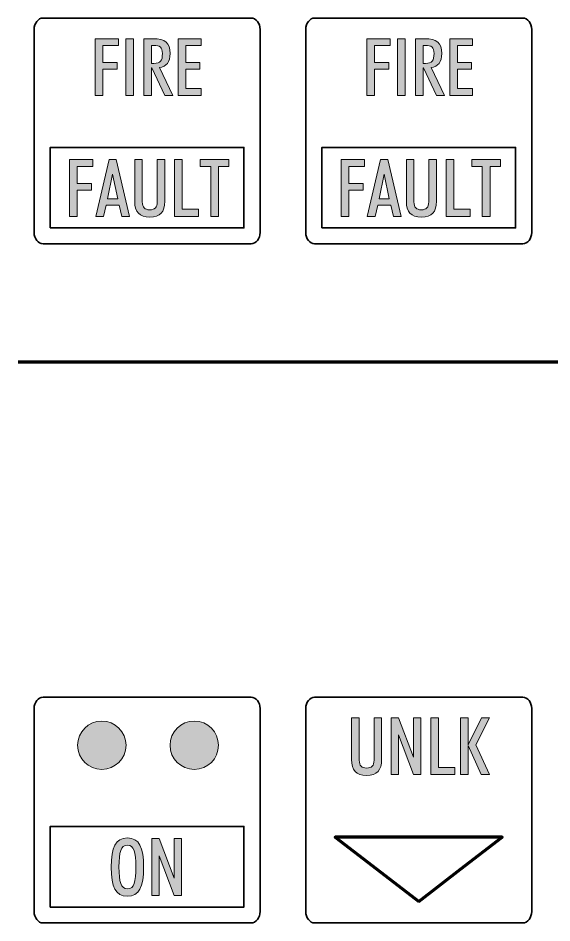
# Model space of a CAD drawing. Header units: millimetres. Extents: x 4 to 202, y 10 to 290.
# Drawn here: x 4.1 to 37.2, y 177.6 to 233.7 of the extents above; entities that cross this region are included whole.
import ezdxf

# ---------------------------------------------------------------- set-up
doc = ezdxf.new("R2010")
doc.units = ezdxf.units.MM
doc.header["$MEASUREMENT"] = 0
doc.layers.add('Layer 1', color=7, linetype='Continuous', lineweight=0)

# ---------------------------------------------------------------- blocks, each defined once
blk = doc.blocks.new('Block_20')
at = {"layer": 'Layer 1', "true_color": 0x1d1e1b, "transparency": 33554687}
h = blk.add_hatch(color=250, dxfattribs=at)
h.dxf.hatch_style = 2
edge = h.paths.add_edge_path()
edge.add_spline(control_points=[(8.873, 232.424), (8.873, 232.424), (10.316, 232.424), (10.316, 232.424), (10.316, 232.424), (10.316, 231.999), (10.316, 231.999), (10.316, 231.999), (9.347, 231.999), (9.347, 231.999), (9.347, 231.999), (9.347, 230.946), (9.347, 230.946), (9.347, 230.946), (10.237, 230.946), (10.237, 230.946), (10.237, 230.946), (10.237, 230.526), (10.237, 230.526), (10.237, 230.526), (9.347, 230.526), (9.347, 230.526), (9.347, 230.526), (9.347, 228.9), (9.347, 228.9), (9.347, 228.9), (8.873, 228.9), (8.873, 228.9), (8.873, 228.9), (8.873, 232.424), (8.873, 232.424)], knot_values=[0, 0, 0, 0, 1, 1, 1, 2, 2, 2, 3, 3, 3, 4, 4, 4, 5, 5, 5, 6, 6, 6, 7, 7, 7, 8, 8, 8, 9, 9, 9, 10, 10, 10, 10], degree=3, periodic=0)
h = blk.add_hatch(color=250, dxfattribs=at)
h.dxf.hatch_style = 2
edge = h.paths.add_edge_path()
edge.add_spline(control_points=[(10.77, 232.424), (10.77, 232.424), (11.244, 232.424), (11.244, 232.424), (11.244, 232.424), (11.244, 228.9), (11.244, 228.9), (11.244, 228.9), (10.77, 228.9), (10.77, 228.9), (10.77, 228.9), (10.77, 232.424), (10.77, 232.424)], knot_values=[0, 0, 0, 0, 1, 1, 1, 2, 2, 2, 3, 3, 3, 4, 4, 4, 4], degree=3, periodic=0)
h = blk.add_hatch(color=250, dxfattribs=at)
h.dxf.hatch_style = 2
edge = h.paths.add_edge_path()
edge.add_spline(control_points=[(12.503, 230.892), (12.914, 230.892), (13.032, 231.075), (13.032, 231.505), (13.032, 231.905), (12.884, 232.009), (12.489, 232.009), (12.489, 232.009), (12.355, 232.009), (12.355, 232.009), (12.355, 232.009), (12.355, 230.892), (12.355, 230.892), (12.355, 230.892), (12.503, 230.892), (12.503, 230.892)], knot_values=[0, 0, 0, 0, 1, 1, 1, 2, 2, 2, 3, 3, 3, 4, 4, 4, 5, 5, 5, 5], degree=3, periodic=0)
edge = h.paths.add_edge_path()
edge.add_spline(control_points=[(12.355, 228.9), (12.355, 228.9), (11.881, 228.9), (11.881, 228.9), (11.881, 228.9), (11.881, 232.424), (11.881, 232.424), (11.881, 232.424), (12.454, 232.424), (12.454, 232.424), (13.19, 232.424), (13.511, 232.187), (13.511, 231.505), (13.511, 230.981), (13.289, 230.689), (12.849, 230.635), (12.849, 230.635), (13.684, 228.9), (13.684, 228.9), (13.684, 228.9), (13.175, 228.9), (13.175, 228.9), (13.175, 228.9), (12.37, 230.62), (12.37, 230.62), (12.37, 230.62), (12.355, 230.62), (12.355, 230.62), (12.355, 230.62), (12.355, 228.9), (12.355, 228.9)], knot_values=[0, 0, 0, 0, 1, 1, 1, 2, 2, 2, 3, 3, 3, 4, 4, 4, 5, 5, 5, 6, 6, 6, 7, 7, 7, 8, 8, 8, 9, 9, 9, 10, 10, 10, 10], degree=3, periodic=0)
h = blk.add_hatch(color=250, dxfattribs=at)
h.dxf.hatch_style = 2
edge = h.paths.add_edge_path()
edge.add_spline(control_points=[(14.014, 232.424), (14.014, 232.424), (15.423, 232.424), (15.423, 232.424), (15.423, 232.424), (15.423, 231.999), (15.423, 231.999), (15.423, 231.999), (14.489, 231.999), (14.489, 231.999), (14.489, 231.999), (14.489, 230.951), (14.489, 230.951), (14.489, 230.951), (15.344, 230.951), (15.344, 230.951), (15.344, 230.951), (15.344, 230.531), (15.344, 230.531), (15.344, 230.531), (14.489, 230.531), (14.489, 230.531), (14.489, 230.531), (14.489, 229.34), (14.489, 229.34), (14.489, 229.34), (15.423, 229.34), (15.423, 229.34), (15.423, 229.34), (15.423, 228.9), (15.423, 228.9), (15.423, 228.9), (14.014, 228.9), (14.014, 228.9), (14.014, 228.9), (14.014, 232.424), (14.014, 232.424)], knot_values=[0, 0, 0, 0, 1, 1, 1, 2, 2, 2, 3, 3, 3, 4, 4, 4, 5, 5, 5, 6, 6, 6, 7, 7, 7, 8, 8, 8, 9, 9, 9, 10, 10, 10, 11, 11, 11, 12, 12, 12, 12], degree=3, periodic=0)
at = {"layer": 'Layer 1'}
for points, knots in [([(8.873, 232.424), (8.873, 232.424), (10.316, 232.424), (10.316, 232.424), (10.316, 232.424), (10.316, 231.999), (10.316, 231.999), (10.316, 231.999), (9.347, 231.999), (9.347, 231.999), (9.347, 231.999), (9.347, 230.946), (9.347, 230.946), (9.347, 230.946), (10.237, 230.946), (10.237, 230.946), (10.237, 230.946), (10.237, 230.526), (10.237, 230.526), (10.237, 230.526), (9.347, 230.526), (9.347, 230.526), (9.347, 230.526), (9.347, 228.9), (9.347, 228.9), (9.347, 228.9), (8.873, 228.9), (8.873, 228.9), (8.873, 228.9), (8.873, 232.424), (8.873, 232.424)], [0, 0, 0, 0, 1, 1, 1, 2, 2, 2, 3, 3, 3, 4, 4, 4, 5, 5, 5, 6, 6, 6, 7, 7, 7, 8, 8, 8, 9, 9, 9, 10, 10, 10, 10]), ([(10.77, 232.424), (10.77, 232.424), (11.244, 232.424), (11.244, 232.424), (11.244, 232.424), (11.244, 228.9), (11.244, 228.9), (11.244, 228.9), (10.77, 228.9), (10.77, 228.9), (10.77, 228.9), (10.77, 232.424), (10.77, 232.424)], [0, 0, 0, 0, 1, 1, 1, 2, 2, 2, 3, 3, 3, 4, 4, 4, 4]), ([(12.355, 228.9), (12.355, 228.9), (11.881, 228.9), (11.881, 228.9), (11.881, 228.9), (11.881, 232.424), (11.881, 232.424), (11.881, 232.424), (12.454, 232.424), (12.454, 232.424), (13.19, 232.424), (13.511, 232.187), (13.511, 231.505), (13.511, 230.981), (13.289, 230.689), (12.849, 230.635), (12.849, 230.635), (13.684, 228.9), (13.684, 228.9), (13.684, 228.9), (13.175, 228.9), (13.175, 228.9), (13.175, 228.9), (12.37, 230.62), (12.37, 230.62), (12.37, 230.62), (12.355, 230.62), (12.355, 230.62), (12.355, 230.62), (12.355, 228.9), (12.355, 228.9)], [0, 0, 0, 0, 1, 1, 1, 2, 2, 2, 3, 3, 3, 4, 4, 4, 5, 5, 5, 6, 6, 6, 7, 7, 7, 8, 8, 8, 9, 9, 9, 10, 10, 10, 10]), ([(14.014, 232.424), (14.014, 232.424), (15.423, 232.424), (15.423, 232.424), (15.423, 232.424), (15.423, 231.999), (15.423, 231.999), (15.423, 231.999), (14.489, 231.999), (14.489, 231.999), (14.489, 231.999), (14.489, 230.951), (14.489, 230.951), (14.489, 230.951), (15.344, 230.951), (15.344, 230.951), (15.344, 230.951), (15.344, 230.531), (15.344, 230.531), (15.344, 230.531), (14.489, 230.531), (14.489, 230.531), (14.489, 230.531), (14.489, 229.34), (14.489, 229.34), (14.489, 229.34), (15.423, 229.34), (15.423, 229.34), (15.423, 229.34), (15.423, 228.9), (15.423, 228.9), (15.423, 228.9), (14.014, 228.9), (14.014, 228.9), (14.014, 228.9), (14.014, 232.424), (14.014, 232.424)], [0, 0, 0, 0, 1, 1, 1, 2, 2, 2, 3, 3, 3, 4, 4, 4, 5, 5, 5, 6, 6, 6, 7, 7, 7, 8, 8, 8, 9, 9, 9, 10, 10, 10, 11, 11, 11, 12, 12, 12, 12]), ([(12.503, 230.892), (12.914, 230.892), (13.032, 231.075), (13.032, 231.505), (13.032, 231.905), (12.884, 232.009), (12.489, 232.009), (12.489, 232.009), (12.355, 232.009), (12.355, 232.009), (12.355, 232.009), (12.355, 230.892), (12.355, 230.892), (12.355, 230.892), (12.503, 230.892), (12.503, 230.892)], [0, 0, 0, 0, 1, 1, 1, 2, 2, 2, 3, 3, 3, 4, 4, 4, 5, 5, 5, 5])]:
    blk.add_open_spline(points, degree=3, knots=knots, dxfattribs=at)
blk = doc.blocks.new('Block_21')
at = {"layer": 'Layer 1', "true_color": 0x1d1e1b, "transparency": 33554687}
h = blk.add_hatch(color=250, dxfattribs=at)
h.dxf.hatch_style = 2
edge = h.paths.add_edge_path()
edge.add_spline(control_points=[(7.278, 224.93), (7.278, 224.93), (8.721, 224.93), (8.721, 224.93), (8.721, 224.93), (8.721, 224.505), (8.721, 224.505), (8.721, 224.505), (7.752, 224.505), (7.752, 224.505), (7.752, 224.505), (7.752, 223.452), (7.752, 223.452), (7.752, 223.452), (8.642, 223.452), (8.642, 223.452), (8.642, 223.452), (8.642, 223.032), (8.642, 223.032), (8.642, 223.032), (7.752, 223.032), (7.752, 223.032), (7.752, 223.032), (7.752, 221.406), (7.752, 221.406), (7.752, 221.406), (7.278, 221.406), (7.278, 221.406), (7.278, 221.406), (7.278, 224.93), (7.278, 224.93)], knot_values=[0, 0, 0, 0, 1, 1, 1, 2, 2, 2, 3, 3, 3, 4, 4, 4, 5, 5, 5, 6, 6, 6, 7, 7, 7, 8, 8, 8, 9, 9, 9, 10, 10, 10, 10], degree=3, periodic=0)
h = blk.add_hatch(color=250, dxfattribs=at)
h.dxf.hatch_style = 2
edge = h.paths.add_edge_path()
edge.add_spline(control_points=[(9.629, 222.494), (9.629, 222.494), (10.261, 222.494), (10.261, 222.494), (10.261, 222.494), (9.945, 224.021), (9.945, 224.021), (9.945, 224.021), (9.629, 222.494), (9.629, 222.494)], knot_values=[0, 0, 0, 0, 1, 1, 1, 2, 2, 2, 3, 3, 3, 3], degree=3, periodic=0)
edge = h.paths.add_edge_path()
edge.add_spline(control_points=[(9.723, 224.93), (9.723, 224.93), (10.168, 224.93), (10.168, 224.93), (10.168, 224.93), (10.993, 221.406), (10.993, 221.406), (10.993, 221.406), (10.513, 221.406), (10.513, 221.406), (10.513, 221.406), (10.345, 222.098), (10.345, 222.098), (10.345, 222.098), (9.54, 222.098), (9.54, 222.098), (9.54, 222.098), (9.377, 221.406), (9.377, 221.406), (9.377, 221.406), (8.898, 221.406), (8.898, 221.406), (8.898, 221.406), (9.723, 224.93), (9.723, 224.93)], knot_values=[0, 0, 0, 0, 1, 1, 1, 2, 2, 2, 3, 3, 3, 4, 4, 4, 5, 5, 5, 6, 6, 6, 7, 7, 7, 8, 8, 8, 8], degree=3, periodic=0)
h = blk.add_hatch(color=250, dxfattribs=at)
h.dxf.hatch_style = 2
edge = h.paths.add_edge_path()
edge.add_spline(control_points=[(11.318, 224.93), (11.318, 224.93), (11.787, 224.93), (11.787, 224.93), (11.787, 224.93), (11.787, 222.306), (11.787, 222.306), (11.787, 221.97), (11.935, 221.812), (12.247, 221.812), (12.558, 221.812), (12.706, 221.97), (12.706, 222.306), (12.706, 222.306), (12.706, 224.93), (12.706, 224.93), (12.706, 224.93), (13.176, 224.93), (13.176, 224.93), (13.176, 224.93), (13.176, 222.345), (13.176, 222.345), (13.176, 221.668), (12.894, 221.362), (12.247, 221.362), (11.599, 221.362), (11.318, 221.668), (11.318, 222.345), (11.318, 222.345), (11.318, 224.93), (11.318, 224.93)], knot_values=[0, 0, 0, 0, 1, 1, 1, 2, 2, 2, 3, 3, 3, 4, 4, 4, 5, 5, 5, 6, 6, 6, 7, 7, 7, 8, 8, 8, 9, 9, 9, 10, 10, 10, 10], degree=3, periodic=0)
h = blk.add_hatch(color=250, dxfattribs=at)
h.dxf.hatch_style = 2
edge = h.paths.add_edge_path()
edge.add_spline(control_points=[(13.777, 224.93), (13.777, 224.93), (14.251, 224.93), (14.251, 224.93), (14.251, 224.93), (14.251, 221.846), (14.251, 221.846), (14.251, 221.846), (15.27, 221.846), (15.27, 221.846), (15.27, 221.846), (15.27, 221.406), (15.27, 221.406), (15.27, 221.406), (13.777, 221.406), (13.777, 221.406), (13.777, 221.406), (13.777, 224.93), (13.777, 224.93)], knot_values=[0, 0, 0, 0, 1, 1, 1, 2, 2, 2, 3, 3, 3, 4, 4, 4, 5, 5, 5, 6, 6, 6, 6], degree=3, periodic=0)
h = blk.add_hatch(color=250, dxfattribs=at)
h.dxf.hatch_style = 2
edge = h.paths.add_edge_path()
edge.add_spline(control_points=[(16.025, 224.49), (16.025, 224.49), (15.372, 224.49), (15.372, 224.49), (15.372, 224.49), (15.372, 224.93), (15.372, 224.93), (15.372, 224.93), (17.156, 224.93), (17.156, 224.93), (17.156, 224.93), (17.156, 224.49), (17.156, 224.49), (17.156, 224.49), (16.504, 224.49), (16.504, 224.49), (16.504, 224.49), (16.504, 221.406), (16.504, 221.406), (16.504, 221.406), (16.025, 221.406), (16.025, 221.406), (16.025, 221.406), (16.025, 224.49), (16.025, 224.49)], knot_values=[0, 0, 0, 0, 1, 1, 1, 2, 2, 2, 3, 3, 3, 4, 4, 4, 5, 5, 5, 6, 6, 6, 7, 7, 7, 8, 8, 8, 8], degree=3, periodic=0)
at = {"layer": 'Layer 1'}
for points, knots in [([(7.278, 224.93), (7.278, 224.93), (8.721, 224.93), (8.721, 224.93), (8.721, 224.93), (8.721, 224.505), (8.721, 224.505), (8.721, 224.505), (7.752, 224.505), (7.752, 224.505), (7.752, 224.505), (7.752, 223.452), (7.752, 223.452), (7.752, 223.452), (8.642, 223.452), (8.642, 223.452), (8.642, 223.452), (8.642, 223.032), (8.642, 223.032), (8.642, 223.032), (7.752, 223.032), (7.752, 223.032), (7.752, 223.032), (7.752, 221.406), (7.752, 221.406), (7.752, 221.406), (7.278, 221.406), (7.278, 221.406), (7.278, 221.406), (7.278, 224.93), (7.278, 224.93)], [0, 0, 0, 0, 1, 1, 1, 2, 2, 2, 3, 3, 3, 4, 4, 4, 5, 5, 5, 6, 6, 6, 7, 7, 7, 8, 8, 8, 9, 9, 9, 10, 10, 10, 10]), ([(9.723, 224.93), (9.723, 224.93), (10.168, 224.93), (10.168, 224.93), (10.168, 224.93), (10.993, 221.406), (10.993, 221.406), (10.993, 221.406), (10.513, 221.406), (10.513, 221.406), (10.513, 221.406), (10.345, 222.098), (10.345, 222.098), (10.345, 222.098), (9.54, 222.098), (9.54, 222.098), (9.54, 222.098), (9.377, 221.406), (9.377, 221.406), (9.377, 221.406), (8.898, 221.406), (8.898, 221.406), (8.898, 221.406), (9.723, 224.93), (9.723, 224.93)], [0, 0, 0, 0, 1, 1, 1, 2, 2, 2, 3, 3, 3, 4, 4, 4, 5, 5, 5, 6, 6, 6, 7, 7, 7, 8, 8, 8, 8]), ([(11.318, 224.93), (11.318, 224.93), (11.787, 224.93), (11.787, 224.93), (11.787, 224.93), (11.787, 222.306), (11.787, 222.306), (11.787, 221.97), (11.935, 221.812), (12.247, 221.812), (12.558, 221.812), (12.706, 221.97), (12.706, 222.306), (12.706, 222.306), (12.706, 224.93), (12.706, 224.93), (12.706, 224.93), (13.176, 224.93), (13.176, 224.93), (13.176, 224.93), (13.176, 222.345), (13.176, 222.345), (13.176, 221.668), (12.894, 221.362), (12.247, 221.362), (11.599, 221.362), (11.318, 221.668), (11.318, 222.345), (11.318, 222.345), (11.318, 224.93), (11.318, 224.93)], [0, 0, 0, 0, 1, 1, 1, 2, 2, 2, 3, 3, 3, 4, 4, 4, 5, 5, 5, 6, 6, 6, 7, 7, 7, 8, 8, 8, 9, 9, 9, 10, 10, 10, 10]), ([(13.777, 224.93), (13.777, 224.93), (14.251, 224.93), (14.251, 224.93), (14.251, 224.93), (14.251, 221.846), (14.251, 221.846), (14.251, 221.846), (15.27, 221.846), (15.27, 221.846), (15.27, 221.846), (15.27, 221.406), (15.27, 221.406), (15.27, 221.406), (13.777, 221.406), (13.777, 221.406), (13.777, 221.406), (13.777, 224.93), (13.777, 224.93)], [0, 0, 0, 0, 1, 1, 1, 2, 2, 2, 3, 3, 3, 4, 4, 4, 5, 5, 5, 6, 6, 6, 6]), ([(16.025, 224.49), (16.025, 224.49), (15.372, 224.49), (15.372, 224.49), (15.372, 224.49), (15.372, 224.93), (15.372, 224.93), (15.372, 224.93), (17.156, 224.93), (17.156, 224.93), (17.156, 224.93), (17.156, 224.49), (17.156, 224.49), (17.156, 224.49), (16.504, 224.49), (16.504, 224.49), (16.504, 224.49), (16.504, 221.406), (16.504, 221.406), (16.504, 221.406), (16.025, 221.406), (16.025, 221.406), (16.025, 221.406), (16.025, 224.49), (16.025, 224.49)], [0, 0, 0, 0, 1, 1, 1, 2, 2, 2, 3, 3, 3, 4, 4, 4, 5, 5, 5, 6, 6, 6, 7, 7, 7, 8, 8, 8, 8]), ([(9.629, 222.494), (9.629, 222.494), (10.261, 222.494), (10.261, 222.494), (10.261, 222.494), (9.945, 224.021), (9.945, 224.021), (9.945, 224.021), (9.629, 222.494), (9.629, 222.494)], [0, 0, 0, 0, 1, 1, 1, 2, 2, 2, 3, 3, 3, 3])]:
    blk.add_open_spline(points, degree=3, knots=knots, dxfattribs=at)
blk = doc.blocks.new('Block_22')
at = {"layer": 'Layer 1', "true_color": 0x1d1e1b, "transparency": 33554687}
h = blk.add_hatch(color=250, dxfattribs=at)
h.dxf.hatch_style = 2
edge = h.paths.add_edge_path()
edge.add_spline(control_points=[(25.704, 232.424), (25.704, 232.424), (27.147, 232.424), (27.147, 232.424), (27.147, 232.424), (27.147, 231.999), (27.147, 231.999), (27.147, 231.999), (26.179, 231.999), (26.179, 231.999), (26.179, 231.999), (26.179, 230.946), (26.179, 230.946), (26.179, 230.946), (27.068, 230.946), (27.068, 230.946), (27.068, 230.946), (27.068, 230.526), (27.068, 230.526), (27.068, 230.526), (26.179, 230.526), (26.179, 230.526), (26.179, 230.526), (26.179, 228.9), (26.179, 228.9), (26.179, 228.9), (25.704, 228.9), (25.704, 228.9), (25.704, 228.9), (25.704, 232.424), (25.704, 232.424)], knot_values=[0, 0, 0, 0, 1, 1, 1, 2, 2, 2, 3, 3, 3, 4, 4, 4, 5, 5, 5, 6, 6, 6, 7, 7, 7, 8, 8, 8, 9, 9, 9, 10, 10, 10, 10], degree=3, periodic=0)
h = blk.add_hatch(color=250, dxfattribs=at)
h.dxf.hatch_style = 2
edge = h.paths.add_edge_path()
edge.add_spline(control_points=[(27.601, 232.424), (27.601, 232.424), (28.075, 232.424), (28.075, 232.424), (28.075, 232.424), (28.075, 228.9), (28.075, 228.9), (28.075, 228.9), (27.601, 228.9), (27.601, 228.9), (27.601, 228.9), (27.601, 232.424), (27.601, 232.424)], knot_values=[0, 0, 0, 0, 1, 1, 1, 2, 2, 2, 3, 3, 3, 4, 4, 4, 4], degree=3, periodic=0)
h = blk.add_hatch(color=250, dxfattribs=at)
h.dxf.hatch_style = 2
edge = h.paths.add_edge_path()
edge.add_spline(control_points=[(29.335, 230.892), (29.745, 230.892), (29.863, 231.075), (29.863, 231.505), (29.863, 231.905), (29.715, 232.009), (29.32, 232.009), (29.32, 232.009), (29.186, 232.009), (29.186, 232.009), (29.186, 232.009), (29.186, 230.892), (29.186, 230.892), (29.186, 230.892), (29.335, 230.892), (29.335, 230.892)], knot_values=[0, 0, 0, 0, 1, 1, 1, 2, 2, 2, 3, 3, 3, 4, 4, 4, 5, 5, 5, 5], degree=3, periodic=0)
edge = h.paths.add_edge_path()
edge.add_spline(control_points=[(29.186, 228.9), (29.186, 228.9), (28.712, 228.9), (28.712, 228.9), (28.712, 228.9), (28.712, 232.424), (28.712, 232.424), (28.712, 232.424), (29.285, 232.424), (29.285, 232.424), (30.021, 232.424), (30.343, 232.187), (30.343, 231.505), (30.343, 230.981), (30.12, 230.689), (29.681, 230.635), (29.681, 230.635), (30.516, 228.9), (30.516, 228.9), (30.516, 228.9), (30.007, 228.9), (30.007, 228.9), (30.007, 228.9), (29.201, 230.62), (29.201, 230.62), (29.201, 230.62), (29.186, 230.62), (29.186, 230.62), (29.186, 230.62), (29.186, 228.9), (29.186, 228.9)], knot_values=[0, 0, 0, 0, 1, 1, 1, 2, 2, 2, 3, 3, 3, 4, 4, 4, 5, 5, 5, 6, 6, 6, 7, 7, 7, 8, 8, 8, 9, 9, 9, 10, 10, 10, 10], degree=3, periodic=0)
h = blk.add_hatch(color=250, dxfattribs=at)
h.dxf.hatch_style = 2
edge = h.paths.add_edge_path()
edge.add_spline(control_points=[(30.845, 232.424), (30.845, 232.424), (32.254, 232.424), (32.254, 232.424), (32.254, 232.424), (32.254, 231.999), (32.254, 231.999), (32.254, 231.999), (31.32, 231.999), (31.32, 231.999), (31.32, 231.999), (31.32, 230.951), (31.32, 230.951), (31.32, 230.951), (32.175, 230.951), (32.175, 230.951), (32.175, 230.951), (32.175, 230.531), (32.175, 230.531), (32.175, 230.531), (31.32, 230.531), (31.32, 230.531), (31.32, 230.531), (31.32, 229.34), (31.32, 229.34), (31.32, 229.34), (32.254, 229.34), (32.254, 229.34), (32.254, 229.34), (32.254, 228.9), (32.254, 228.9), (32.254, 228.9), (30.845, 228.9), (30.845, 228.9), (30.845, 228.9), (30.845, 232.424), (30.845, 232.424)], knot_values=[0, 0, 0, 0, 1, 1, 1, 2, 2, 2, 3, 3, 3, 4, 4, 4, 5, 5, 5, 6, 6, 6, 7, 7, 7, 8, 8, 8, 9, 9, 9, 10, 10, 10, 11, 11, 11, 12, 12, 12, 12], degree=3, periodic=0)
at = {"layer": 'Layer 1'}
for points, knots in [([(25.704, 232.424), (25.704, 232.424), (27.147, 232.424), (27.147, 232.424), (27.147, 232.424), (27.147, 231.999), (27.147, 231.999), (27.147, 231.999), (26.179, 231.999), (26.179, 231.999), (26.179, 231.999), (26.179, 230.946), (26.179, 230.946), (26.179, 230.946), (27.068, 230.946), (27.068, 230.946), (27.068, 230.946), (27.068, 230.526), (27.068, 230.526), (27.068, 230.526), (26.179, 230.526), (26.179, 230.526), (26.179, 230.526), (26.179, 228.9), (26.179, 228.9), (26.179, 228.9), (25.704, 228.9), (25.704, 228.9), (25.704, 228.9), (25.704, 232.424), (25.704, 232.424)], [0, 0, 0, 0, 1, 1, 1, 2, 2, 2, 3, 3, 3, 4, 4, 4, 5, 5, 5, 6, 6, 6, 7, 7, 7, 8, 8, 8, 9, 9, 9, 10, 10, 10, 10]), ([(27.601, 232.424), (27.601, 232.424), (28.075, 232.424), (28.075, 232.424), (28.075, 232.424), (28.075, 228.9), (28.075, 228.9), (28.075, 228.9), (27.601, 228.9), (27.601, 228.9), (27.601, 228.9), (27.601, 232.424), (27.601, 232.424)], [0, 0, 0, 0, 1, 1, 1, 2, 2, 2, 3, 3, 3, 4, 4, 4, 4]), ([(29.186, 228.9), (29.186, 228.9), (28.712, 228.9), (28.712, 228.9), (28.712, 228.9), (28.712, 232.424), (28.712, 232.424), (28.712, 232.424), (29.285, 232.424), (29.285, 232.424), (30.021, 232.424), (30.343, 232.187), (30.343, 231.505), (30.343, 230.981), (30.12, 230.689), (29.681, 230.635), (29.681, 230.635), (30.516, 228.9), (30.516, 228.9), (30.516, 228.9), (30.007, 228.9), (30.007, 228.9), (30.007, 228.9), (29.201, 230.62), (29.201, 230.62), (29.201, 230.62), (29.186, 230.62), (29.186, 230.62), (29.186, 230.62), (29.186, 228.9), (29.186, 228.9)], [0, 0, 0, 0, 1, 1, 1, 2, 2, 2, 3, 3, 3, 4, 4, 4, 5, 5, 5, 6, 6, 6, 7, 7, 7, 8, 8, 8, 9, 9, 9, 10, 10, 10, 10]), ([(30.845, 232.424), (30.845, 232.424), (32.254, 232.424), (32.254, 232.424), (32.254, 232.424), (32.254, 231.999), (32.254, 231.999), (32.254, 231.999), (31.32, 231.999), (31.32, 231.999), (31.32, 231.999), (31.32, 230.951), (31.32, 230.951), (31.32, 230.951), (32.175, 230.951), (32.175, 230.951), (32.175, 230.951), (32.175, 230.531), (32.175, 230.531), (32.175, 230.531), (31.32, 230.531), (31.32, 230.531), (31.32, 230.531), (31.32, 229.34), (31.32, 229.34), (31.32, 229.34), (32.254, 229.34), (32.254, 229.34), (32.254, 229.34), (32.254, 228.9), (32.254, 228.9), (32.254, 228.9), (30.845, 228.9), (30.845, 228.9), (30.845, 228.9), (30.845, 232.424), (30.845, 232.424)], [0, 0, 0, 0, 1, 1, 1, 2, 2, 2, 3, 3, 3, 4, 4, 4, 5, 5, 5, 6, 6, 6, 7, 7, 7, 8, 8, 8, 9, 9, 9, 10, 10, 10, 11, 11, 11, 12, 12, 12, 12]), ([(29.335, 230.892), (29.745, 230.892), (29.863, 231.075), (29.863, 231.505), (29.863, 231.905), (29.715, 232.009), (29.32, 232.009), (29.32, 232.009), (29.186, 232.009), (29.186, 232.009), (29.186, 232.009), (29.186, 230.892), (29.186, 230.892), (29.186, 230.892), (29.335, 230.892), (29.335, 230.892)], [0, 0, 0, 0, 1, 1, 1, 2, 2, 2, 3, 3, 3, 4, 4, 4, 5, 5, 5, 5])]:
    blk.add_open_spline(points, degree=3, knots=knots, dxfattribs=at)
blk = doc.blocks.new('Block_23')
at = {"layer": 'Layer 1', "true_color": 0x1d1e1b, "transparency": 33554687}
h = blk.add_hatch(color=250, dxfattribs=at)
h.dxf.hatch_style = 2
edge = h.paths.add_edge_path()
edge.add_spline(control_points=[(24.109, 224.93), (24.109, 224.93), (25.552, 224.93), (25.552, 224.93), (25.552, 224.93), (25.552, 224.505), (25.552, 224.505), (25.552, 224.505), (24.583, 224.505), (24.583, 224.505), (24.583, 224.505), (24.583, 223.452), (24.583, 223.452), (24.583, 223.452), (25.473, 223.452), (25.473, 223.452), (25.473, 223.452), (25.473, 223.032), (25.473, 223.032), (25.473, 223.032), (24.583, 223.032), (24.583, 223.032), (24.583, 223.032), (24.583, 221.406), (24.583, 221.406), (24.583, 221.406), (24.109, 221.406), (24.109, 221.406), (24.109, 221.406), (24.109, 224.93), (24.109, 224.93)], knot_values=[0, 0, 0, 0, 1, 1, 1, 2, 2, 2, 3, 3, 3, 4, 4, 4, 5, 5, 5, 6, 6, 6, 7, 7, 7, 8, 8, 8, 9, 9, 9, 10, 10, 10, 10], degree=3, periodic=0)
h = blk.add_hatch(color=250, dxfattribs=at)
h.dxf.hatch_style = 2
edge = h.paths.add_edge_path()
edge.add_spline(control_points=[(26.46, 222.494), (26.46, 222.494), (27.093, 222.494), (27.093, 222.494), (27.093, 222.494), (26.776, 224.021), (26.776, 224.021), (26.776, 224.021), (26.46, 222.494), (26.46, 222.494)], knot_values=[0, 0, 0, 0, 1, 1, 1, 2, 2, 2, 3, 3, 3, 3], degree=3, periodic=0)
edge = h.paths.add_edge_path()
edge.add_spline(control_points=[(26.554, 224.93), (26.554, 224.93), (26.999, 224.93), (26.999, 224.93), (26.999, 224.93), (27.824, 221.406), (27.824, 221.406), (27.824, 221.406), (27.345, 221.406), (27.345, 221.406), (27.345, 221.406), (27.177, 222.098), (27.177, 222.098), (27.177, 222.098), (26.371, 222.098), (26.371, 222.098), (26.371, 222.098), (26.208, 221.406), (26.208, 221.406), (26.208, 221.406), (25.729, 221.406), (25.729, 221.406), (25.729, 221.406), (26.554, 224.93), (26.554, 224.93)], knot_values=[0, 0, 0, 0, 1, 1, 1, 2, 2, 2, 3, 3, 3, 4, 4, 4, 5, 5, 5, 6, 6, 6, 7, 7, 7, 8, 8, 8, 8], degree=3, periodic=0)
h = blk.add_hatch(color=250, dxfattribs=at)
h.dxf.hatch_style = 2
edge = h.paths.add_edge_path()
edge.add_spline(control_points=[(28.149, 224.93), (28.149, 224.93), (28.618, 224.93), (28.618, 224.93), (28.618, 224.93), (28.618, 222.306), (28.618, 222.306), (28.618, 221.97), (28.767, 221.812), (29.078, 221.812), (29.389, 221.812), (29.537, 221.97), (29.537, 222.306), (29.537, 222.306), (29.537, 224.93), (29.537, 224.93), (29.537, 224.93), (30.007, 224.93), (30.007, 224.93), (30.007, 224.93), (30.007, 222.345), (30.007, 222.345), (30.007, 221.668), (29.725, 221.362), (29.078, 221.362), (28.43, 221.362), (28.149, 221.668), (28.149, 222.345), (28.149, 222.345), (28.149, 224.93), (28.149, 224.93)], knot_values=[0, 0, 0, 0, 1, 1, 1, 2, 2, 2, 3, 3, 3, 4, 4, 4, 5, 5, 5, 6, 6, 6, 7, 7, 7, 8, 8, 8, 9, 9, 9, 10, 10, 10, 10], degree=3, periodic=0)
h = blk.add_hatch(color=250, dxfattribs=at)
h.dxf.hatch_style = 2
edge = h.paths.add_edge_path()
edge.add_spline(control_points=[(30.608, 224.93), (30.608, 224.93), (31.083, 224.93), (31.083, 224.93), (31.083, 224.93), (31.083, 221.846), (31.083, 221.846), (31.083, 221.846), (32.101, 221.846), (32.101, 221.846), (32.101, 221.846), (32.101, 221.406), (32.101, 221.406), (32.101, 221.406), (30.608, 221.406), (30.608, 221.406), (30.608, 221.406), (30.608, 224.93), (30.608, 224.93)], knot_values=[0, 0, 0, 0, 1, 1, 1, 2, 2, 2, 3, 3, 3, 4, 4, 4, 5, 5, 5, 6, 6, 6, 6], degree=3, periodic=0)
h = blk.add_hatch(color=250, dxfattribs=at)
h.dxf.hatch_style = 2
edge = h.paths.add_edge_path()
edge.add_spline(control_points=[(32.856, 224.49), (32.856, 224.49), (32.204, 224.49), (32.204, 224.49), (32.204, 224.49), (32.204, 224.93), (32.204, 224.93), (32.204, 224.93), (33.987, 224.93), (33.987, 224.93), (33.987, 224.93), (33.987, 224.49), (33.987, 224.49), (33.987, 224.49), (33.335, 224.49), (33.335, 224.49), (33.335, 224.49), (33.335, 221.406), (33.335, 221.406), (33.335, 221.406), (32.856, 221.406), (32.856, 221.406), (32.856, 221.406), (32.856, 224.49), (32.856, 224.49)], knot_values=[0, 0, 0, 0, 1, 1, 1, 2, 2, 2, 3, 3, 3, 4, 4, 4, 5, 5, 5, 6, 6, 6, 7, 7, 7, 8, 8, 8, 8], degree=3, periodic=0)
at = {"layer": 'Layer 1'}
for points, knots in [([(24.109, 224.93), (24.109, 224.93), (25.552, 224.93), (25.552, 224.93), (25.552, 224.93), (25.552, 224.505), (25.552, 224.505), (25.552, 224.505), (24.583, 224.505), (24.583, 224.505), (24.583, 224.505), (24.583, 223.452), (24.583, 223.452), (24.583, 223.452), (25.473, 223.452), (25.473, 223.452), (25.473, 223.452), (25.473, 223.032), (25.473, 223.032), (25.473, 223.032), (24.583, 223.032), (24.583, 223.032), (24.583, 223.032), (24.583, 221.406), (24.583, 221.406), (24.583, 221.406), (24.109, 221.406), (24.109, 221.406), (24.109, 221.406), (24.109, 224.93), (24.109, 224.93)], [0, 0, 0, 0, 1, 1, 1, 2, 2, 2, 3, 3, 3, 4, 4, 4, 5, 5, 5, 6, 6, 6, 7, 7, 7, 8, 8, 8, 9, 9, 9, 10, 10, 10, 10]), ([(26.554, 224.93), (26.554, 224.93), (26.999, 224.93), (26.999, 224.93), (26.999, 224.93), (27.824, 221.406), (27.824, 221.406), (27.824, 221.406), (27.345, 221.406), (27.345, 221.406), (27.345, 221.406), (27.177, 222.098), (27.177, 222.098), (27.177, 222.098), (26.371, 222.098), (26.371, 222.098), (26.371, 222.098), (26.208, 221.406), (26.208, 221.406), (26.208, 221.406), (25.729, 221.406), (25.729, 221.406), (25.729, 221.406), (26.554, 224.93), (26.554, 224.93)], [0, 0, 0, 0, 1, 1, 1, 2, 2, 2, 3, 3, 3, 4, 4, 4, 5, 5, 5, 6, 6, 6, 7, 7, 7, 8, 8, 8, 8]), ([(28.149, 224.93), (28.149, 224.93), (28.618, 224.93), (28.618, 224.93), (28.618, 224.93), (28.618, 222.306), (28.618, 222.306), (28.618, 221.97), (28.767, 221.812), (29.078, 221.812), (29.389, 221.812), (29.537, 221.97), (29.537, 222.306), (29.537, 222.306), (29.537, 224.93), (29.537, 224.93), (29.537, 224.93), (30.007, 224.93), (30.007, 224.93), (30.007, 224.93), (30.007, 222.345), (30.007, 222.345), (30.007, 221.668), (29.725, 221.362), (29.078, 221.362), (28.43, 221.362), (28.149, 221.668), (28.149, 222.345), (28.149, 222.345), (28.149, 224.93), (28.149, 224.93)], [0, 0, 0, 0, 1, 1, 1, 2, 2, 2, 3, 3, 3, 4, 4, 4, 5, 5, 5, 6, 6, 6, 7, 7, 7, 8, 8, 8, 9, 9, 9, 10, 10, 10, 10]), ([(30.608, 224.93), (30.608, 224.93), (31.083, 224.93), (31.083, 224.93), (31.083, 224.93), (31.083, 221.846), (31.083, 221.846), (31.083, 221.846), (32.101, 221.846), (32.101, 221.846), (32.101, 221.846), (32.101, 221.406), (32.101, 221.406), (32.101, 221.406), (30.608, 221.406), (30.608, 221.406), (30.608, 221.406), (30.608, 224.93), (30.608, 224.93)], [0, 0, 0, 0, 1, 1, 1, 2, 2, 2, 3, 3, 3, 4, 4, 4, 5, 5, 5, 6, 6, 6, 6]), ([(32.856, 224.49), (32.856, 224.49), (32.204, 224.49), (32.204, 224.49), (32.204, 224.49), (32.204, 224.93), (32.204, 224.93), (32.204, 224.93), (33.987, 224.93), (33.987, 224.93), (33.987, 224.93), (33.987, 224.49), (33.987, 224.49), (33.987, 224.49), (33.335, 224.49), (33.335, 224.49), (33.335, 224.49), (33.335, 221.406), (33.335, 221.406), (33.335, 221.406), (32.856, 221.406), (32.856, 221.406), (32.856, 221.406), (32.856, 224.49), (32.856, 224.49)], [0, 0, 0, 0, 1, 1, 1, 2, 2, 2, 3, 3, 3, 4, 4, 4, 5, 5, 5, 6, 6, 6, 7, 7, 7, 8, 8, 8, 8]), ([(26.46, 222.494), (26.46, 222.494), (27.093, 222.494), (27.093, 222.494), (27.093, 222.494), (26.776, 224.021), (26.776, 224.021), (26.776, 224.021), (26.46, 222.494), (26.46, 222.494)], [0, 0, 0, 0, 1, 1, 1, 2, 2, 2, 3, 3, 3, 3])]:
    blk.add_open_spline(points, degree=3, knots=knots, dxfattribs=at)
blk = doc.blocks.new('Block_28')
at = {"layer": 'Layer 1', "true_color": 0x1d1e1b, "transparency": 33554687}
h = blk.add_hatch(color=250, dxfattribs=at)
h.dxf.hatch_style = 2
edge = h.paths.add_edge_path()
edge.add_spline(control_points=[(10.869, 179.687), (11.289, 179.687), (11.383, 180.127), (11.383, 181.051), (11.383, 181.975), (11.274, 182.41), (10.864, 182.41), (10.454, 182.41), (10.34, 181.975), (10.34, 181.051), (10.34, 180.122), (10.464, 179.687), (10.869, 179.687)], knot_values=[0, 0, 0, 0, 1, 1, 1, 2, 2, 2, 3, 3, 3, 4, 4, 4, 4], degree=3, periodic=0)
edge = h.paths.add_edge_path()
edge.add_spline(control_points=[(10.864, 182.85), (11.605, 182.85), (11.862, 182.277), (11.862, 181.041), (11.862, 179.811), (11.605, 179.237), (10.864, 179.237), (10.123, 179.237), (9.861, 179.806), (9.861, 181.041), (9.861, 182.277), (10.123, 182.85), (10.864, 182.85)], knot_values=[0, 0, 0, 0, 1, 1, 1, 2, 2, 2, 3, 3, 3, 4, 4, 4, 4], degree=3, periodic=0)
h = blk.add_hatch(color=250, dxfattribs=at)
h.dxf.hatch_style = 2
edge = h.paths.add_edge_path()
edge.add_spline(control_points=[(12.385, 182.805), (12.385, 182.805), (12.824, 182.805), (12.824, 182.805), (12.824, 182.805), (13.758, 180.359), (13.758, 180.359), (13.758, 180.359), (13.758, 182.805), (13.758, 182.805), (13.758, 182.805), (14.208, 182.805), (14.208, 182.805), (14.208, 182.805), (14.208, 179.282), (14.208, 179.282), (14.208, 179.282), (13.763, 179.282), (13.763, 179.282), (13.763, 179.282), (12.834, 181.748), (12.834, 181.748), (12.834, 181.748), (12.834, 179.282), (12.834, 179.282), (12.834, 179.282), (12.385, 179.282), (12.385, 179.282), (12.385, 179.282), (12.385, 182.805), (12.385, 182.805)], knot_values=[0, 0, 0, 0, 1, 1, 1, 2, 2, 2, 3, 3, 3, 4, 4, 4, 5, 5, 5, 6, 6, 6, 7, 7, 7, 8, 8, 8, 9, 9, 9, 10, 10, 10, 10], degree=3, periodic=0)
at = {"layer": 'Layer 1'}
for points, knots in [([(10.864, 182.85), (11.605, 182.85), (11.862, 182.277), (11.862, 181.041), (11.862, 179.811), (11.605, 179.237), (10.864, 179.237), (10.123, 179.237), (9.861, 179.806), (9.861, 181.041), (9.861, 182.277), (10.123, 182.85), (10.864, 182.85)], [0, 0, 0, 0, 1, 1, 1, 2, 2, 2, 3, 3, 3, 4, 4, 4, 4]), ([(10.869, 179.687), (11.289, 179.687), (11.383, 180.127), (11.383, 181.051), (11.383, 181.975), (11.274, 182.41), (10.864, 182.41), (10.454, 182.41), (10.34, 181.975), (10.34, 181.051), (10.34, 180.122), (10.464, 179.687), (10.869, 179.687)], [0, 0, 0, 0, 1, 1, 1, 2, 2, 2, 3, 3, 3, 4, 4, 4, 4]), ([(12.385, 182.805), (12.385, 182.805), (12.824, 182.805), (12.824, 182.805), (12.824, 182.805), (13.758, 180.359), (13.758, 180.359), (13.758, 180.359), (13.758, 182.805), (13.758, 182.805), (13.758, 182.805), (14.208, 182.805), (14.208, 182.805), (14.208, 182.805), (14.208, 179.282), (14.208, 179.282), (14.208, 179.282), (13.763, 179.282), (13.763, 179.282), (13.763, 179.282), (12.834, 181.748), (12.834, 181.748), (12.834, 181.748), (12.834, 179.282), (12.834, 179.282), (12.834, 179.282), (12.385, 179.282), (12.385, 179.282), (12.385, 179.282), (12.385, 182.805), (12.385, 182.805)], [0, 0, 0, 0, 1, 1, 1, 2, 2, 2, 3, 3, 3, 4, 4, 4, 5, 5, 5, 6, 6, 6, 7, 7, 7, 8, 8, 8, 9, 9, 9, 10, 10, 10, 10])]:
    blk.add_open_spline(points, degree=3, knots=knots, dxfattribs=at)
blk = doc.blocks.new('Block_29')
at = {"layer": 'Layer 1', "true_color": 0x1d1e1b, "transparency": 33554687}
h = blk.add_hatch(color=250, dxfattribs=at)
h.dxf.hatch_style = 2
edge = h.paths.add_edge_path()
edge.add_spline(control_points=[(24.759, 190.299), (24.759, 190.299), (25.228, 190.299), (25.228, 190.299), (25.228, 190.299), (25.228, 187.675), (25.228, 187.675), (25.228, 187.339), (25.376, 187.181), (25.687, 187.181), (25.999, 187.181), (26.147, 187.339), (26.147, 187.675), (26.147, 187.675), (26.147, 190.299), (26.147, 190.299), (26.147, 190.299), (26.616, 190.299), (26.616, 190.299), (26.616, 190.299), (26.616, 187.715), (26.616, 187.715), (26.616, 187.038), (26.335, 186.731), (25.687, 186.731), (25.04, 186.731), (24.759, 187.038), (24.759, 187.715), (24.759, 187.715), (24.759, 190.299), (24.759, 190.299)], knot_values=[0, 0, 0, 0, 1, 1, 1, 2, 2, 2, 3, 3, 3, 4, 4, 4, 5, 5, 5, 6, 6, 6, 7, 7, 7, 8, 8, 8, 9, 9, 9, 10, 10, 10, 10], degree=3, periodic=0)
h = blk.add_hatch(color=250, dxfattribs=at)
h.dxf.hatch_style = 2
edge = h.paths.add_edge_path()
edge.add_spline(control_points=[(27.213, 190.299), (27.213, 190.299), (27.653, 190.299), (27.653, 190.299), (27.653, 190.299), (28.587, 187.853), (28.587, 187.853), (28.587, 187.853), (28.587, 190.299), (28.587, 190.299), (28.587, 190.299), (29.036, 190.299), (29.036, 190.299), (29.036, 190.299), (29.036, 186.776), (29.036, 186.776), (29.036, 186.776), (28.592, 186.776), (28.592, 186.776), (28.592, 186.776), (27.663, 189.242), (27.663, 189.242), (27.663, 189.242), (27.663, 186.776), (27.663, 186.776), (27.663, 186.776), (27.213, 186.776), (27.213, 186.776), (27.213, 186.776), (27.213, 190.299), (27.213, 190.299)], knot_values=[0, 0, 0, 0, 1, 1, 1, 2, 2, 2, 3, 3, 3, 4, 4, 4, 5, 5, 5, 6, 6, 6, 7, 7, 7, 8, 8, 8, 9, 9, 9, 10, 10, 10, 10], degree=3, periodic=0)
h = blk.add_hatch(color=250, dxfattribs=at)
h.dxf.hatch_style = 2
edge = h.paths.add_edge_path()
edge.add_spline(control_points=[(29.663, 190.299), (29.663, 190.299), (30.137, 190.299), (30.137, 190.299), (30.137, 190.299), (30.137, 187.216), (30.137, 187.216), (30.137, 187.216), (31.155, 187.216), (31.155, 187.216), (31.155, 187.216), (31.155, 186.776), (31.155, 186.776), (31.155, 186.776), (29.663, 186.776), (29.663, 186.776), (29.663, 186.776), (29.663, 190.299), (29.663, 190.299)], knot_values=[0, 0, 0, 0, 1, 1, 1, 2, 2, 2, 3, 3, 3, 4, 4, 4, 5, 5, 5, 6, 6, 6, 6], degree=3, periodic=0)
h = blk.add_hatch(color=250, dxfattribs=at)
h.dxf.hatch_style = 2
edge = h.paths.add_edge_path()
edge.add_spline(control_points=[(31.5, 190.299), (31.5, 190.299), (31.974, 190.299), (31.974, 190.299), (31.974, 190.299), (31.974, 188.629), (31.974, 188.629), (31.974, 188.629), (32.805, 190.299), (32.805, 190.299), (32.805, 190.299), (33.299, 190.299), (33.299, 190.299), (33.299, 190.299), (32.459, 188.624), (32.459, 188.624), (32.459, 188.624), (33.299, 186.776), (33.299, 186.776), (33.299, 186.776), (32.79, 186.776), (32.79, 186.776), (32.79, 186.776), (31.974, 188.585), (31.974, 188.585), (31.974, 188.585), (31.974, 186.776), (31.974, 186.776), (31.974, 186.776), (31.5, 186.776), (31.5, 186.776), (31.5, 186.776), (31.5, 190.299), (31.5, 190.299)], knot_values=[0, 0, 0, 0, 1, 1, 1, 2, 2, 2, 3, 3, 3, 4, 4, 4, 5, 5, 5, 6, 6, 6, 7, 7, 7, 8, 8, 8, 9, 9, 9, 10, 10, 10, 11, 11, 11, 11], degree=3, periodic=0)
at = {"layer": 'Layer 1'}
for points, knots in [([(24.759, 190.299), (24.759, 190.299), (25.228, 190.299), (25.228, 190.299), (25.228, 190.299), (25.228, 187.675), (25.228, 187.675), (25.228, 187.339), (25.376, 187.181), (25.687, 187.181), (25.999, 187.181), (26.147, 187.339), (26.147, 187.675), (26.147, 187.675), (26.147, 190.299), (26.147, 190.299), (26.147, 190.299), (26.616, 190.299), (26.616, 190.299), (26.616, 190.299), (26.616, 187.715), (26.616, 187.715), (26.616, 187.038), (26.335, 186.731), (25.687, 186.731), (25.04, 186.731), (24.759, 187.038), (24.759, 187.715), (24.759, 187.715), (24.759, 190.299), (24.759, 190.299)], [0, 0, 0, 0, 1, 1, 1, 2, 2, 2, 3, 3, 3, 4, 4, 4, 5, 5, 5, 6, 6, 6, 7, 7, 7, 8, 8, 8, 9, 9, 9, 10, 10, 10, 10]), ([(27.213, 190.299), (27.213, 190.299), (27.653, 190.299), (27.653, 190.299), (27.653, 190.299), (28.587, 187.853), (28.587, 187.853), (28.587, 187.853), (28.587, 190.299), (28.587, 190.299), (28.587, 190.299), (29.036, 190.299), (29.036, 190.299), (29.036, 190.299), (29.036, 186.776), (29.036, 186.776), (29.036, 186.776), (28.592, 186.776), (28.592, 186.776), (28.592, 186.776), (27.663, 189.242), (27.663, 189.242), (27.663, 189.242), (27.663, 186.776), (27.663, 186.776), (27.663, 186.776), (27.213, 186.776), (27.213, 186.776), (27.213, 186.776), (27.213, 190.299), (27.213, 190.299)], [0, 0, 0, 0, 1, 1, 1, 2, 2, 2, 3, 3, 3, 4, 4, 4, 5, 5, 5, 6, 6, 6, 7, 7, 7, 8, 8, 8, 9, 9, 9, 10, 10, 10, 10]), ([(29.663, 190.299), (29.663, 190.299), (30.137, 190.299), (30.137, 190.299), (30.137, 190.299), (30.137, 187.216), (30.137, 187.216), (30.137, 187.216), (31.155, 187.216), (31.155, 187.216), (31.155, 187.216), (31.155, 186.776), (31.155, 186.776), (31.155, 186.776), (29.663, 186.776), (29.663, 186.776), (29.663, 186.776), (29.663, 190.299), (29.663, 190.299)], [0, 0, 0, 0, 1, 1, 1, 2, 2, 2, 3, 3, 3, 4, 4, 4, 5, 5, 5, 6, 6, 6, 6]), ([(31.5, 190.299), (31.5, 190.299), (31.974, 190.299), (31.974, 190.299), (31.974, 190.299), (31.974, 188.629), (31.974, 188.629), (31.974, 188.629), (32.805, 190.299), (32.805, 190.299), (32.805, 190.299), (33.299, 190.299), (33.299, 190.299), (33.299, 190.299), (32.459, 188.624), (32.459, 188.624), (32.459, 188.624), (33.299, 186.776), (33.299, 186.776), (33.299, 186.776), (32.79, 186.776), (32.79, 186.776), (32.79, 186.776), (31.974, 188.585), (31.974, 188.585), (31.974, 188.585), (31.974, 186.776), (31.974, 186.776), (31.974, 186.776), (31.5, 186.776), (31.5, 186.776), (31.5, 186.776), (31.5, 190.299), (31.5, 190.299)], [0, 0, 0, 0, 1, 1, 1, 2, 2, 2, 3, 3, 3, 4, 4, 4, 5, 5, 5, 6, 6, 6, 7, 7, 7, 8, 8, 8, 9, 9, 9, 10, 10, 10, 11, 11, 11, 11])]:
    blk.add_open_spline(points, degree=3, knots=knots, dxfattribs=at)

msp = doc.modelspace()

# ---------------------------------------------------------------- hatches: boundary and pattern name
at = {"layer": 'Layer 1', "true_color": 0x1d1e1b, "transparency": 33554687}
h = msp.add_hatch(color=250, dxfattribs=at)
edge = h.paths.add_edge_path()
edge.add_spline(control_points=[(9.275, 190.098), (8.446, 190.098), (7.775, 189.426), (7.775, 188.598), (7.775, 187.769), (8.446, 187.098), (9.275, 187.098), (10.103, 187.098), (10.775, 187.769), (10.775, 188.598), (10.775, 189.426), (10.103, 190.098), (9.275, 190.098)], knot_values=[0, 0, 0, 0, 1, 1, 1, 2, 2, 2, 3, 3, 3, 4, 4, 4, 4], degree=3, periodic=0)
edge.add_line((9.275, 190.098), (9.275, 190.098))
h = msp.add_hatch(color=250, dxfattribs=at)
edge = h.paths.add_edge_path()
edge.add_spline(control_points=[(15.005, 190.098), (14.177, 190.098), (13.505, 189.426), (13.505, 188.598), (13.505, 187.769), (14.177, 187.098), (15.005, 187.098), (15.834, 187.098), (16.505, 187.769), (16.505, 188.598), (16.505, 189.426), (15.834, 190.098), (15.005, 190.098)], knot_values=[0, 0, 0, 0, 1, 1, 1, 2, 2, 2, 3, 3, 3, 4, 4, 4, 4], degree=3, periodic=0)
edge.add_line((15.005, 190.098), (15.005, 190.098))

# ---------------------------------------------------------------- linework, layer by layer
at = {"layer": 'Layer 1', "color": 250, "lineweight": 70, "true_color": 0x1d1d1b}
msp.add_line((4.089, 212.375), (200.434, 212.375), dxfattribs=at)
at = {"layer": 'Layer 1', "color": 250, "lineweight": 35, "true_color": 0x1d1e1b}
for points in [[(6.083, 220.687), (18.083, 220.687), (18.083, 225.687), (6.083, 225.687)], [(22.914, 220.687), (34.914, 220.687), (34.914, 225.687), (22.914, 225.687)], [(6.083, 178.562), (18.083, 178.562), (18.083, 183.562), (6.083, 183.562)]]:
    msp.add_lwpolyline(points, close=True, dxfattribs=at)
at = {"layer": 'Layer 1', "color": 250, "lineweight": 70, "true_color": 0x1d1e1b}
msp.add_lwpolyline([(28.914, 178.915), (31.502, 180.907), (34.089, 182.899), (23.74, 182.899), (26.327, 180.907)], close=True, dxfattribs=at)
at = {"layer": 'Layer 1', "color": 250, "lineweight": 35, "true_color": 0x1d1d1b}
for points in [[(5.633, 233.704), (5.633, 233.704), (18.533, 233.704), (18.533, 233.704), (18.836, 233.704), (19.083, 233.389), (19.083, 233.004), (19.083, 233.004), (19.083, 220.404), (19.083, 220.404), (19.083, 220.019), (18.836, 219.704), (18.533, 219.704), (18.533, 219.704), (5.633, 219.704), (5.633, 219.704), (5.331, 219.704), (5.083, 220.019), (5.083, 220.404), (5.083, 220.404), (5.083, 233.004), (5.083, 233.004), (5.083, 233.389), (5.331, 233.704), (5.633, 233.704)], [(22.464, 233.704), (22.464, 233.704), (35.364, 233.704), (35.364, 233.704), (35.667, 233.704), (35.914, 233.389), (35.914, 233.004), (35.914, 233.004), (35.914, 220.404), (35.914, 220.404), (35.914, 220.019), (35.667, 219.704), (35.364, 219.704), (35.364, 219.704), (22.464, 219.704), (22.464, 219.704), (22.162, 219.704), (21.914, 220.019), (21.914, 220.404), (21.914, 220.404), (21.914, 233.004), (21.914, 233.004), (21.914, 233.389), (22.162, 233.704), (22.464, 233.704)], [(5.633, 191.58), (5.633, 191.58), (18.533, 191.58), (18.533, 191.58), (18.836, 191.58), (19.083, 191.265), (19.083, 190.88), (19.083, 190.88), (19.083, 178.28), (19.083, 178.28), (19.083, 177.895), (18.836, 177.58), (18.533, 177.58), (18.533, 177.58), (5.633, 177.58), (5.633, 177.58), (5.331, 177.58), (5.083, 177.895), (5.083, 178.28), (5.083, 178.28), (5.083, 190.88), (5.083, 190.88), (5.083, 191.265), (5.331, 191.58), (5.633, 191.58)], [(22.464, 191.58), (22.464, 191.58), (35.364, 191.58), (35.364, 191.58), (35.667, 191.58), (35.914, 191.265), (35.914, 190.88), (35.914, 190.88), (35.914, 178.28), (35.914, 178.28), (35.914, 177.895), (35.667, 177.58), (35.364, 177.58), (35.364, 177.58), (22.464, 177.58), (22.464, 177.58), (22.162, 177.58), (21.914, 177.895), (21.914, 178.28), (21.914, 178.28), (21.914, 190.88), (21.914, 190.88), (21.914, 191.265), (22.162, 191.58), (22.464, 191.58)]]:
    msp.add_open_spline(points, degree=3, knots=[0, 0, 0, 0, 1, 1, 1, 2, 2, 2, 3, 3, 3, 4, 4, 4, 5, 5, 5, 6, 6, 6, 7, 7, 7, 8, 8, 8, 8], dxfattribs=at)
at = {"layer": 'Layer 1'}
for points in [[(9.275, 190.098), (8.446, 190.098), (7.775, 189.426), (7.775, 188.598), (7.775, 187.769), (8.446, 187.098), (9.275, 187.098), (10.103, 187.098), (10.775, 187.769), (10.775, 188.598), (10.775, 189.426), (10.103, 190.098), (9.275, 190.098)], [(15.005, 190.098), (14.177, 190.098), (13.505, 189.426), (13.505, 188.598), (13.505, 187.769), (14.177, 187.098), (15.005, 187.098), (15.834, 187.098), (16.505, 187.769), (16.505, 188.598), (16.505, 189.426), (15.834, 190.098), (15.005, 190.098)]]:
    msp.add_open_spline(points, degree=3, knots=[0, 0, 0, 0, 1, 1, 1, 2, 2, 2, 3, 3, 3, 4, 4, 4, 4], dxfattribs=at)

# ---------------------------------------------------------------- block references
for name in ['Block_20', 'Block_22', 'Block_21', 'Block_23', 'Block_29', 'Block_28']:
    msp.add_blockref(name, (0, 0), dxfattribs=at)

doc.saveas('drawing.dxf')
